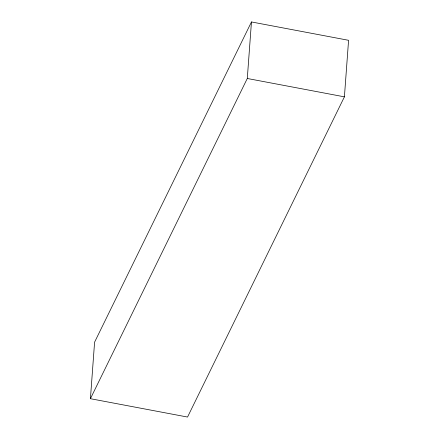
<?xml version="1.0" encoding="UTF-8"?>
<svg xmlns="http://www.w3.org/2000/svg" width="439" height="439" viewBox="0 0 439 439"><rect width="100%" height="100%" fill="white"/><g stroke="black" fill="none" stroke-linecap="round" stroke-linejoin="round"><path stroke-width="0.66" d="M90.423 398.7L94.588 342.162L251.459 21.95L348.577 40.3L344.412 96.838L187.541 417.05L90.423 398.7L247.294 78.488L251.459 21.95M247.294 78.488L344.412 96.838"/></g></svg>
